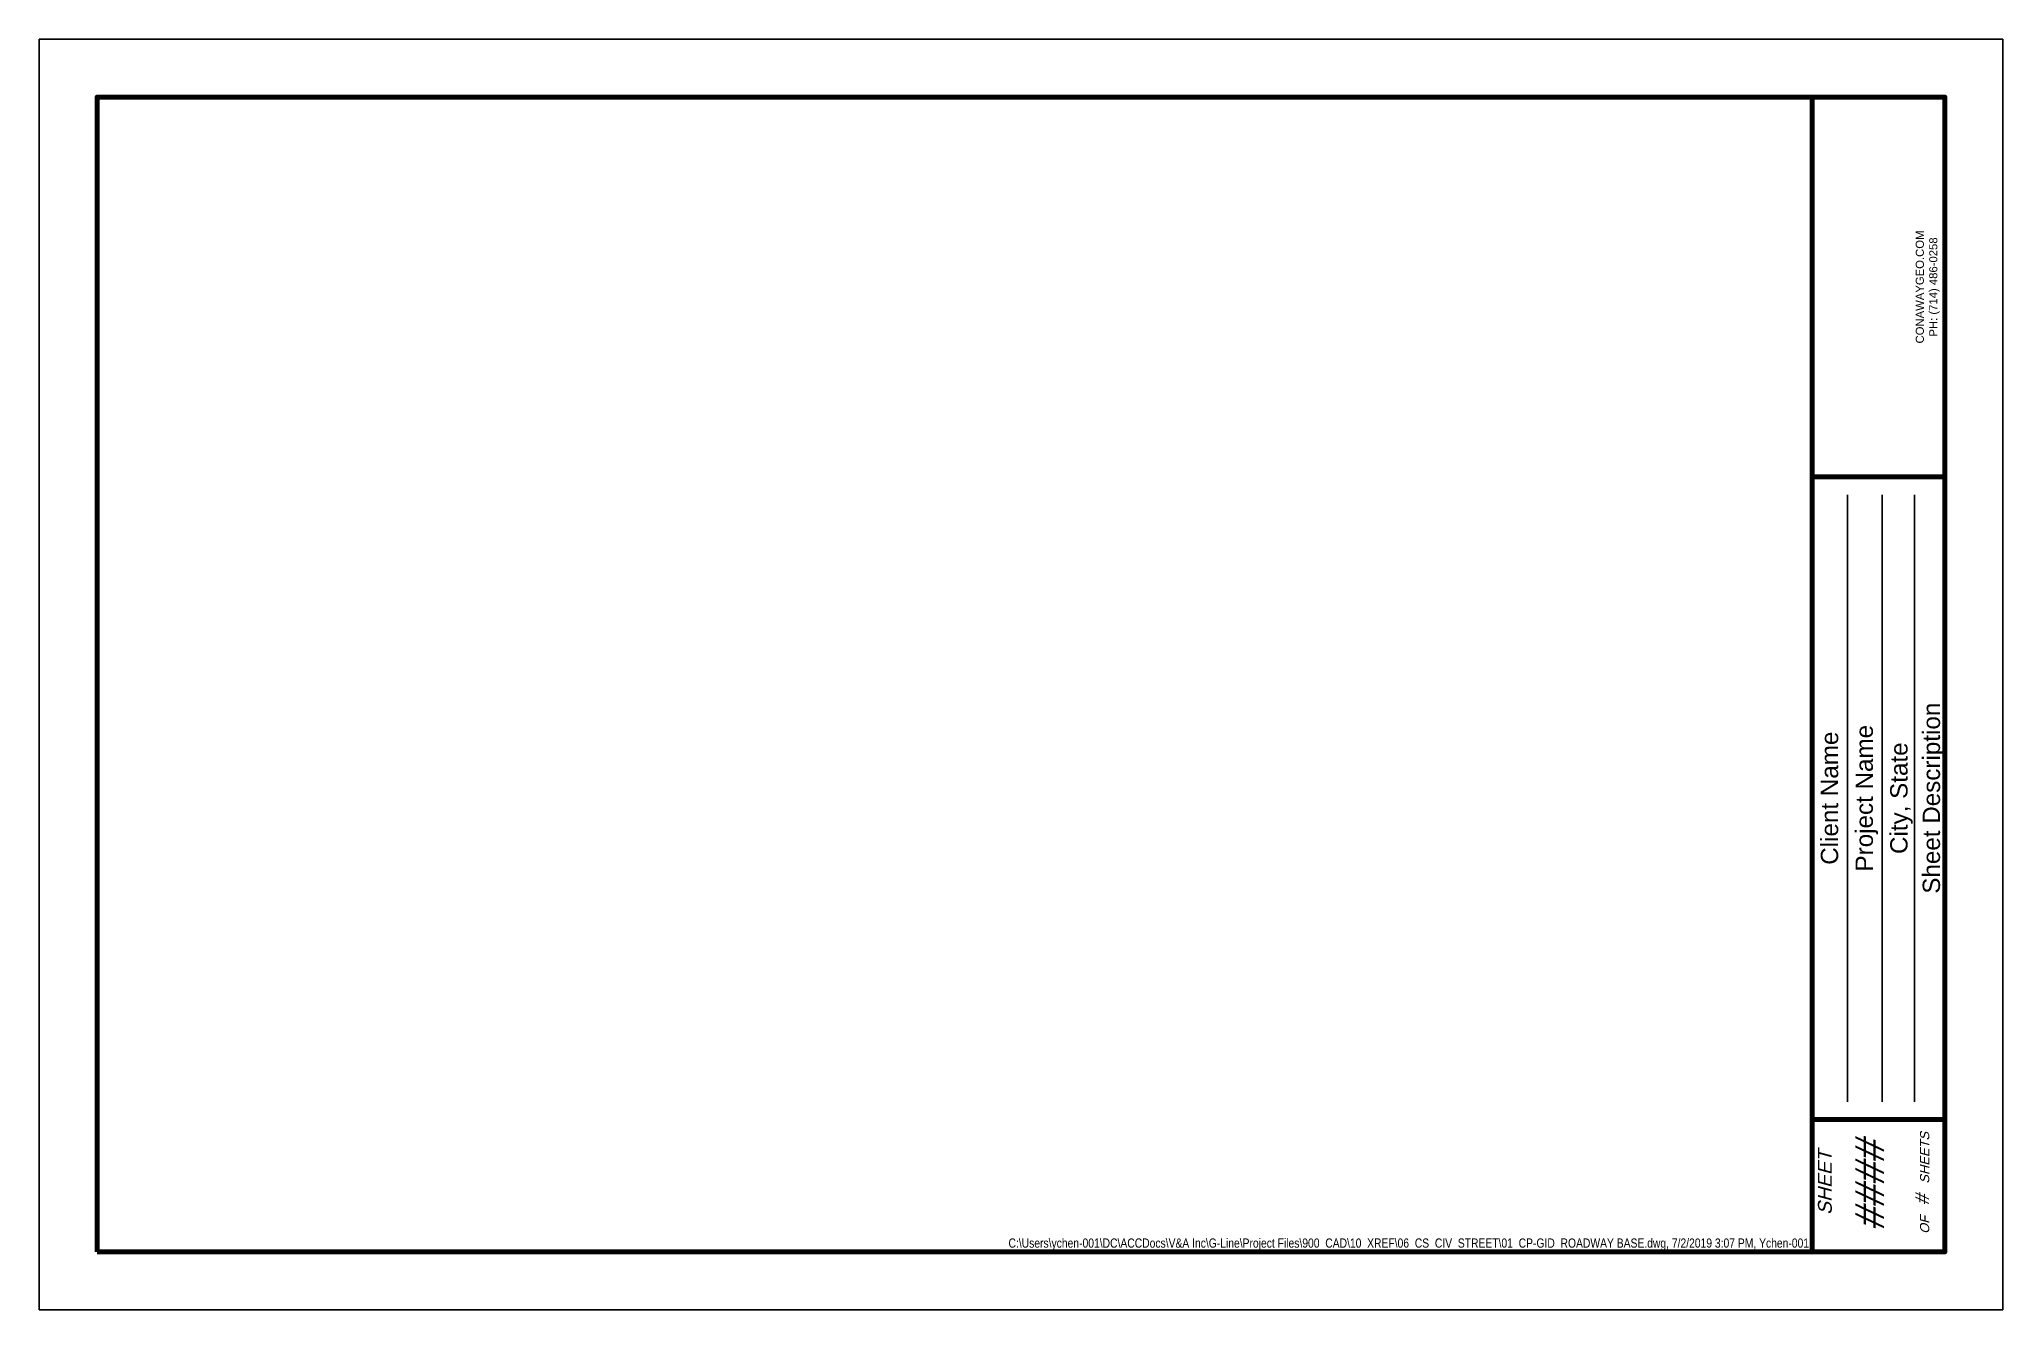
# Paper-space layout '11x17' of a CAD drawing. Header units: feet, sheet in inches. Extents: x 0 to 17, y 0 to 11.
import ezdxf
from ezdxf.enums import TextEntityAlignment as Align

# ---------------------------------------------------------------- set-up
doc = ezdxf.new("R2010")
doc.units = ezdxf.units.FT
doc.header["$MEASUREMENT"] = 0
doc.layers.get('0').update_dxf_attribs({"color": 253})
doc.layers.get('Defpoints').update_dxf_attribs({"color": 253})
for name, color, linetype, lineweight in [('V-ANNO-TTLB-ATRB-', 253, 'Continuous', 25), ('V-ANNO-TTLB-HVY-', 253, 'Continuous', 80), ('V-ANNO-TTLB-MED-', 253, 'Continuous', 70), ('V-ANNO-TTLB-TEXT-THN-', 253, 'Continuous', 25), ('V-ANNO-TTLB-THN-', 253, 'Continuous', 25)]:
    doc.layers.add(name, color=color, linetype=linetype, lineweight=lineweight)
doc.styles.add('NCS', font='arial.ttf', dxfattribs={"height": 0.1})
doc.styles.add('NCS1', font='arial.ttf', dxfattribs={"width": 0.8, "height": 0.09375})
doc.styles.get("Standard").update_dxf_attribs({"font": 'arial.ttf'})

# ---------------------------------------------------------------- blocks, each defined once
blk = doc.blocks.new('Company Logo 2')
at = {"color": 2, "insert": (0, -0.459), "char_height": 0.07, "width": 2.88603, "attachment_point": 2, "style": 'NCS'}
blk.add_mtext('CONAWAYGEO.COM\\PPH: (714) 486-0258', dxfattribs=at)
blk = doc.blocks.new('11X17')
at = {"layer": 'Defpoints'}
for p, q in [((0, 11), (17, 11)), ((0, 11), (0, 0)), ((17, 11), (17, 0)), ((0, 0), (17, 0))]:
    blk.add_line(p, q, dxfattribs=at)
at = {"layer": 'V-ANNO-TTLB-MED-'}
for p, q in [((15.35, 0.5), (15.35, 10.5)), ((15.35, 7.211), (16.5, 7.211)), ((15.35, 1.647), (16.5, 1.647))]:
    blk.add_line(p, q, dxfattribs=at)
blk.add_lwpolyline([(0.5, 0.5), (16.5, 0.5), (16.5, 10.5), (0.5, 10.5)], close=True, dxfattribs=at)
at = {"layer": 'V-ANNO-TTLB-THN-'}
for p, q in [((15.656, 1.801), (15.656, 7.057)), ((15.956, 1.801), (15.956, 7.057)), ((16.237, 1.801), (16.237, 7.057))]:
    blk.add_line(p, q, dxfattribs=at)
at = {"layer": 'V-ANNO-TTLB-HVY-', "rotation": 90}
blk.add_blockref('Company Logo 2', (15.788, 8.855), dxfattribs=at)
at = {"layer": 'V-ANNO-TTLB-ATRB-', "style": 'NCS1', "flags": 8}
for tag, p in [('SHEETDESCRIPTION', (16.307, 4.429)), ('PROJECTNAME', (15.726, 4.429)), ('CLIENTNAME', (15.425, 4.429)), ('LOCATION', (16.026, 4.429))]:
    blk.add_attdef(tag, text='', height=0.15, rotation=90, dxfattribs=at).set_placement(p, align=Align.TOP_CENTER)
at = {"layer": 'V-ANNO-TTLB-ATRB-', "style": 'NCS1', "oblique": 15}
blk.add_attdef('SHEET-#', text='', height=0.25, rotation=90, dxfattribs=at).set_placement((15.972, 1.072), align=Align.CENTER)
at = {"layer": 'V-ANNO-TTLB-ATRB-', "oblique": 15}
blk.add_attdef('TOTALSHEETS', text='', height=0.12, rotation=90, dxfattribs=at).set_placement((16.362, 0.951), align=Align.CENTER)
at = {"layer": 'V-ANNO-TTLB-HVY-', "insert": (15.323, 0.513), "char_height": 0.08, "width": 14.81349, "attachment_point": 9, "style": 'NCS1'}
blk.add_mtext('{\\C7;C:\\\\Users\\\\ychen-001\\\\DC\\\\ACCDocs\\\\V&A Inc\\\\G-Line\\\\Project Files\\\\900_CAD\\\\10_XREF\\\\06_CS_CIV_STREET\\\\01_CP-GID_ROADWAY BASE.dwg, 7/2/2019 3:07 PM, Ychen-001}', dxfattribs=at)
at = {"layer": 'V-ANNO-TTLB-TEXT-THN-', "oblique": 15}
for s, height, p in [('OF         SHEETS', 0.08, (16.364, 1.098)), ('SHEET', 0.12, (15.52, 1.1))]:
    blk.add_text(s, height=height, rotation=90, dxfattribs=at).set_placement(p, align=Align.CENTER)

psp = doc.layouts.new('11x17')

# ---------------------------------------------------------------- block references
at = {"layer": 'V-ANNO-TTLB-MED-'}
ref = psp.add_blockref('11X17', (0, 0), dxfattribs=at)
ref.add_attrib('CLIENTNAME', 'Client Name', dxfattribs={"layer": 'V-ANNO-TTLB-ATRB-', "height": 0.15, "rotation": 90, "style": 'NCS1'}).set_placement((15.425, 4.429), align=Align.TOP_CENTER)
ref.add_attrib('PROJECTNAME', 'Project Name', dxfattribs={"layer": 'V-ANNO-TTLB-ATRB-', "height": 0.15, "rotation": 90, "style": 'NCS1'}).set_placement((15.726, 4.429), align=Align.TOP_CENTER)
ref.add_attrib('LOCATION', 'City, State', dxfattribs={"layer": 'V-ANNO-TTLB-ATRB-', "height": 0.15, "rotation": 90, "style": 'NCS1'}).set_placement((16.026, 4.429), align=Align.TOP_CENTER)
ref.add_attrib('SHEETDESCRIPTION', 'Sheet Description', dxfattribs={"layer": 'V-ANNO-TTLB-ATRB-', "height": 0.15, "rotation": 90, "style": 'NCS1'}).set_placement((16.307, 4.429), align=Align.TOP_CENTER)
ref.add_attrib('SHEET-#', '####', dxfattribs={"layer": 'V-ANNO-TTLB-ATRB-', "height": 0.25, "rotation": 90, "style": 'NCS1', "oblique": 15}).set_placement((15.972, 1.072), align=Align.CENTER)
ref.add_attrib('TOTALSHEETS', '#', dxfattribs={"layer": 'V-ANNO-TTLB-ATRB-', "height": 0.12, "rotation": 90, "oblique": 15}).set_placement((16.362, 0.951), align=Align.CENTER)

doc.saveas('drawing.dxf')
